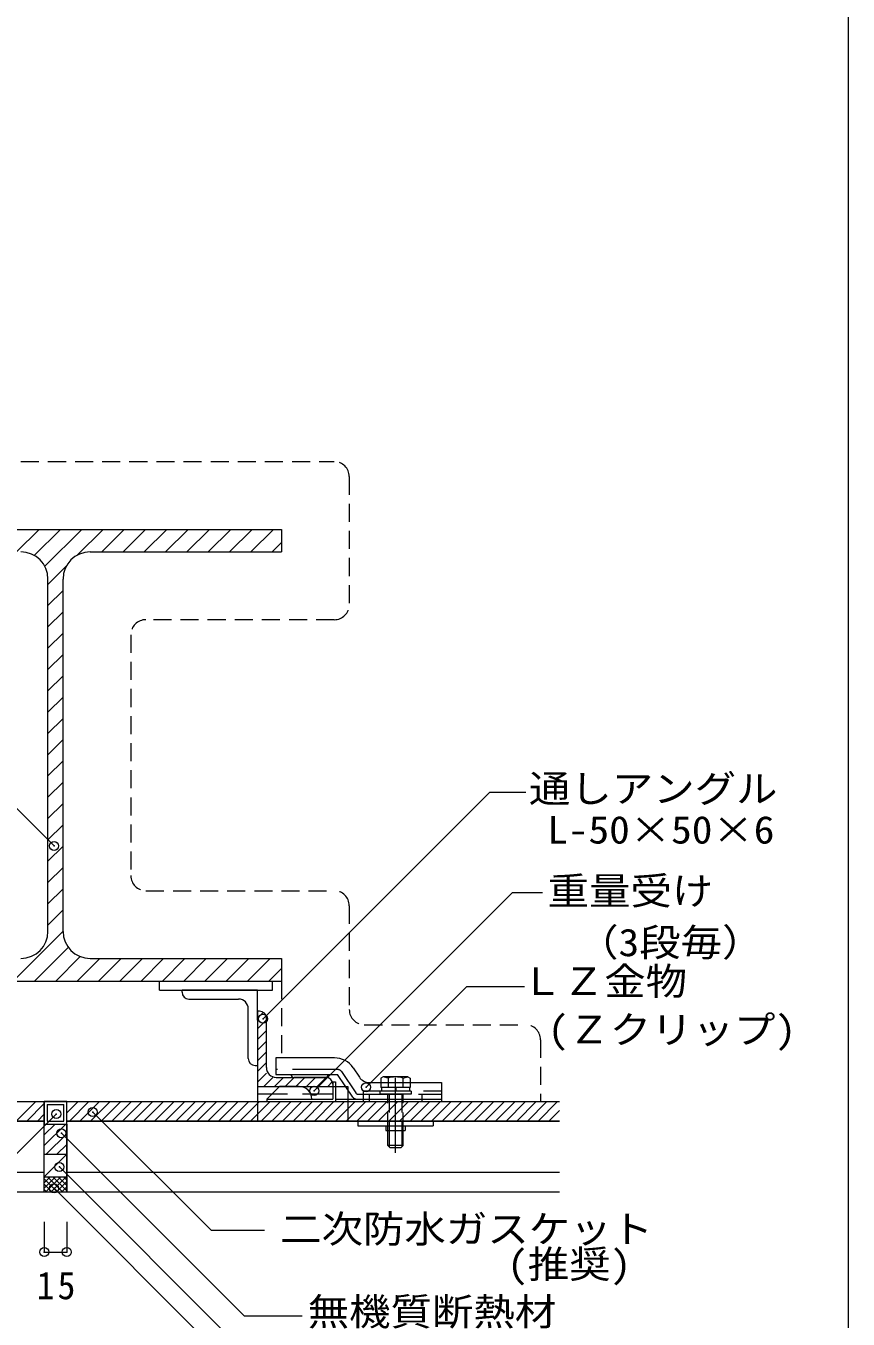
# Model space of a CAD drawing. Units: millimetres on the paper, enlarged 4 times, with parts at other scales. Extents: x -762 to 778, y -519 to 521.
# Drawn here: x 560.1 to 778.4, y -342.6 to 1 of the extents above; entities that cross this region are included whole.
import ezdxf
from ezdxf.enums import TextEntityAlignment as Align

# ---------------------------------------------------------------- set-up
doc = ezdxf.new("R2010")
doc.units = ezdxf.units.MM
doc.header["$LTSCALE"] = 4
doc.header["$PDMODE"] = 32
doc.header["$PDSIZE"] = 2.4
for name, pattern in [('CHAIN1', [8, 5, -1, 1, -1]), ('DASHED1', [1.8, 1.2, -0.6]), ('DASHED2', [3, 2, -1]), ('DASHED3', [4, 3, -1])]:
    doc.linetypes.add(name, pattern=pattern)
for name, color, linetype, lineweight in [('0-0_メース', 2, 'Continuous', 18), ('0-1_躯体', 7, 'Continuous', 18), ('0-2_金物', 2, 'Continuous', 18), ('0-3_鋼材', 3, 'Continuous', 18), ('0-4_その他資材', 7, 'Continuous', 18), ('0-9_部材名・寸法', 7, 'Continuous', 18), ('0-A_枠線', 7, 'Continuous', 18)]:
    doc.layers.add(name, color=color, linetype=linetype, lineweight=lineweight)
doc.styles.add('ＭＳ ゴシック', font='')
doc.styles.get('ＭＳ ゴシック').set_extended_font_data('MS Gothic')

msp = doc.modelspace()

# ---------------------------------------------------------------- linework, layer by layer
at = {"layer": '0-0_メース'}
for p, q in [((430.177, -284.766), (564.922, -284.766)), ((507.923, -284.766), (564.922, -284.766)), ((564.922, -308.766), (564.922, -284.766)), ((570.922, -284.766), (627.923, -284.766)), ((570.923, -308.766), (570.923, -284.766)), ((570.923, -284.766), (701.713, -284.766)), ((430.177, -289.966), (564.922, -289.966)), ((570.923, -289.966), (701.713, -289.966)), ((430.177, -303.566), (564.922, -303.566)), ((570.923, -303.566), (701.713, -303.566)), ((430.177, -308.766), (564.922, -308.766)), ((507.923, -308.766), (564.922, -308.766)), ((570.923, -308.766), (701.713, -308.766)), ((570.923, -308.766), (627.923, -308.766))]:
    msp.add_line(p, q, dxfattribs=at)
at = {"layer": '0-1_躯体', "color": 3}
for p, q in [((507.923, -132.766), (627.923, -132.766)), ((627.923, -132.766), (627.923, -138.766)), ((577.123, -138.766), (627.923, -138.766)), ((565.923, -239.566), (565.923, -145.966)), ((569.923, -239.566), (569.923, -145.966)), ((577.123, -246.766), (627.923, -246.766)), ((627.923, -246.766), (627.923, -252.766))]:
    msp.add_line(p, q, dxfattribs=at)
at = {"layer": '0-1_躯体'}
for p, q in [((557.563, -138.766), (563.563, -132.766)), ((562.28, -139.706), (569.221, -132.766)), ((565.072, -142.571), (574.877, -132.766)), ((573.63, -139.669), (580.534, -132.766)), ((580.191, -138.766), (586.191, -132.766)), ((585.848, -138.766), (591.848, -132.766)), ((591.505, -138.766), (597.505, -132.766)), ((597.162, -138.766), (603.161, -132.766)), ((602.818, -138.766), (608.819, -132.766)), ((608.476, -138.766), (614.475, -132.766)), ((614.132, -138.766), (620.132, -132.766)), ((619.789, -138.766), (625.789, -132.766)), ((625.446, -138.766), (627.923, -136.289)), ((565.923, -147.377), (570.826, -142.473)), ((565.923, -153.034), (569.923, -149.034)), ((565.923, -158.691), (569.923, -154.691)), ((565.923, -164.348), (569.923, -160.348)), ((565.923, -170.005), (569.923, -166.004)), ((565.923, -175.661), (569.923, -171.661)), ((565.923, -181.318), (569.923, -177.318)), ((565.923, -186.975), (569.923, -182.975)), ((565.923, -192.632), (569.923, -188.632)), ((565.923, -198.289), (569.923, -194.289)), ((565.923, -203.946), (569.923, -199.946)), ((565.923, -209.602), (569.923, -205.602)), ((565.923, -215.259), (569.923, -211.259)), ((565.923, -220.916), (569.923, -216.916)), ((565.923, -226.573), (569.923, -222.573)), ((565.923, -232.23), (569.923, -228.23)), ((565.923, -237.887), (569.923, -233.887)), ((556.701, -252.766), (569.923, -239.544)), ((562.357, -252.766), (571.309, -243.814)), ((568.015, -252.766), (574.507, -246.273)), ((573.671, -252.766), (579.671, -246.766)), ((579.328, -252.766), (585.328, -246.766)), ((584.985, -252.766), (590.985, -246.766)), ((590.642, -252.766), (596.642, -246.766)), ((596.299, -252.766), (602.299, -246.766)), ((601.955, -252.766), (607.955, -246.766)), ((607.613, -252.766), (613.612, -246.766)), ((613.269, -252.766), (619.269, -246.766)), ((618.926, -252.766), (624.926, -246.766)), ((624.583, -252.766), (627.923, -249.426))]:
    msp.add_line(p, q, dxfattribs=at)
at = {"layer": '0-1_躯体', "color": 3}
msp.add_lwpolyline([(507.923, -246.766), (507.923, -252.766), (627.923, -252.766)], dxfattribs=at)
for centre, start, end in [((558.723, -145.966), 0, 90), ((577.123, -145.966), 90, 180), ((558.723, -239.566), 270, 0), ((577.123, -239.566), 180, 270)]:
    msp.add_arc(centre, 7.2, start, end, dxfattribs=at)
at = {"layer": '0-2_金物'}
for p, q in [((626.403, -273.166), (626.403, -277.566)), ((641.974, -273.166), (626.403, -273.166)), ((626.403, -277.566), (642.83, -277.566)), ((646.847, -283.591), (642.83, -277.566)), ((646.966, -275.837), (648.608, -278.301)), ((654.903, -278.245), (654.277, -278.606)), ((656.241, -278.575), (654.903, -278.245)), ((661.503, -278.245), (654.903, -278.245)), ((660.166, -278.575), (661.503, -278.245)), ((661.503, -278.245), (662.129, -278.606)), ((624.003, -284.126), (627.363, -280.766)), ((632.643, -280.766), (627.363, -280.766)), ((639.603, -278.366), (631.203, -278.366)), ((641.603, -279.566), (641.603, -284.126)), ((651.27, -279.726), (670.403, -279.726)), ((654.278, -278.606), (654.278, -279.726)), ((656.24, -278.575), (656.24, -279.726)), ((660.166, -278.575), (660.166, -279.726)), ((662.129, -278.606), (662.129, -279.726)), ((670.403, -279.726), (670.403, -284.126)), ((624.003, -284.126), (624.003, -284.766)), ((624.003, -284.126), (641.603, -284.126)), ((624.003, -284.766), (670.403, -284.766)), ((642.243, -284.126), (649.603, -284.126)), ((647.845, -284.126), (670.403, -284.126)), ((670.403, -281.966), (670.403, -284.766)), ((648.203, -289.966), (668.203, -289.966)), ((648.203, -289.966), (648.203, -291.246)), ((648.203, -291.246), (668.203, -291.246)), ((655.603, -291.246), (655.603, -292.446)), ((660.803, -291.246), (660.803, -292.446)), ((668.203, -289.966), (668.203, -291.246)), ((655.603, -292.446), (660.803, -292.446)), ((656.204, -296.443), (656.204, -292.446)), ((656.484, -292.446), (656.484, -296.723)), ((659.923, -292.446), (659.923, -296.723)), ((660.203, -296.443), (660.203, -292.446)), ((660.203, -296.443), (656.204, -296.443)), ((656.804, -297.043), (656.204, -296.443)), ((659.603, -297.043), (656.804, -297.043)), ((659.603, -297.043), (660.203, -296.443))]:
    msp.add_line(p, q, dxfattribs=at)
at = {"layer": '0-2_金物', "linetype": 'DASHED3'}
for p, q in [((642.872, -276.286), (626.403, -276.286)), ((643.871, -276.82), (647.65, -282.489)), ((654.278, -279.726), (654.278, -281.046)), ((662.129, -281.046), (654.278, -281.046)), ((654.524, -281.046), (654.524, -282.045)), ((661.883, -281.046), (654.524, -281.046)), ((656.24, -279.726), (656.24, -281.046)), ((658.123, -281.046), (658.123, -282.045)), ((658.283, -281.046), (658.283, -282.045)), ((660.166, -279.726), (660.166, -281.046)), ((661.883, -281.046), (661.883, -282.045)), ((662.129, -279.726), (662.129, -281.046)), ((648.316, -282.846), (670.403, -282.846)), ((649.603, -281.966), (649.603, -284.766)), ((649.603, -281.966), (670.403, -281.966)), ((649.603, -284.126), (651.203, -284.126)), ((651.203, -282.846), (651.203, -284.126)), ((651.203, -284.126), (651.203, -284.766)), ((651.203, -284.126), (670.403, -284.126)), ((654.003, -282.045), (654.003, -282.846)), ((662.403, -282.045), (654.003, -282.045)), ((662.403, -282.846), (654.003, -282.846)), ((662.403, -282.045), (662.403, -282.846)), ((665.203, -282.846), (665.203, -284.126)), ((665.203, -284.126), (665.203, -284.766))]:
    msp.add_line(p, q, dxfattribs=at)
at = {"layer": '0-2_金物', "linetype": 'CHAIN1'}
msp.add_line((658.203, -298.442), (658.203, -276.342), dxfattribs=at)
at = {"layer": '0-2_金物', "linetype": 'DASHED1'}
for p, q in [((656.204, -292.446), (656.204, -282.846)), ((656.484, -282.846), (656.484, -292.446)), ((659.923, -282.846), (659.923, -292.446)), ((660.203, -292.446), (660.203, -282.846))]:
    msp.add_line(p, q, dxfattribs=at)
at = {"layer": '0-2_金物'}
msp.add_lwpolyline([(641.603, -279.566), (642.243, -279.566), (642.243, -284.766)], dxfattribs=at)
for centre, radius, start, end in [((641.974, -279.166), 6, 33.69005, 89.99998), ((631.203, -277.566), 0.8, 180, 270), ((639.603, -277.566), 0.8, 270, 0), ((658.203, -284.244), 5.999, 70.90353, 109.09712), ((632.643, -284.126), 3.36, 0, 90), ((651.27, -276.526), 3.2, 213.69005, 269.99998), ((647.845, -282.926), 1.2, 213.69005, 269.99998)]:
    msp.add_arc(centre, radius, start, end, dxfattribs=at)
at = {"layer": '0-2_金物', "linetype": 'DASHED3'}
for centre, radius, start, end in [((642.872, -277.486), 1.2, 33.69005, 89.99998), ((648.316, -282.046), 0.8, 213.69005, 269.99998)]:
    msp.add_arc(centre, radius, start, end, dxfattribs=at)
at = {"layer": '0-3_鋼材'}
for p, q in [((595.523, -255.166), (595.523, -252.766)), ((595.523, -252.766), (625.523, -252.766)), ((625.523, -255.166), (625.523, -252.766)), ((595.523, -255.166), (625.523, -255.166)), ((621.523, -255.166), (601.523, -255.166)), ((601.523, -255.766), (601.523, -255.166)), ((603.323, -257.566), (616.523, -257.566)), ((621.523, -263.166), (621.523, -255.166)), ((619.122, -273.366), (619.122, -260.166)), ((622.123, -260.766), (621.523, -260.766)), ((621.523, -260.766), (621.523, -280.766)), ((623.923, -275.766), (623.923, -262.566)), ((620.922, -275.166), (621.523, -275.166)), ((626.523, -278.366), (639.723, -278.366)), ((641.523, -280.166), (641.523, -280.766))]:
    msp.add_line(p, q, dxfattribs=at)
at = {"layer": '0-3_鋼材', "color": 7}
for p, q in [((621.523, -262.672), (623.125, -261.07)), ((621.523, -265.501), (623.923, -263.101)), ((621.523, -268.329), (623.923, -265.929)), ((621.523, -271.158), (623.923, -268.758)), ((621.523, -273.986), (623.923, -271.586)), ((621.523, -276.815), (623.923, -274.415)), ((621.523, -279.643), (623.923, -277.243)), ((623.228, -280.766), (625.629, -278.366)), ((626.057, -280.766), (628.457, -278.366)), ((628.885, -280.766), (631.285, -278.366)), ((631.714, -280.766), (634.113, -278.366)), ((634.542, -280.766), (636.942, -278.366)), ((637.37, -280.766), (639.77, -278.366)), ((640.199, -280.766), (641.414, -279.55))]:
    msp.add_line(p, q, dxfattribs=at)
at = {"layer": '0-3_鋼材', "color": 2}
for p, q in [((621.523, -280.766), (621.523, -284.766)), ((621.523, -280.766), (645.523, -280.766)), ((645.523, -280.766), (645.523, -284.766))]:
    msp.add_line(p, q, dxfattribs=at)
at = {"layer": '0-3_鋼材', "color": 2, "linetype": 'DASHED3'}
msp.add_line((621.523, -280.766), (621.523, -289.966), dxfattribs=at)
at = {"layer": '0-3_鋼材', "color": 2, "linetype": 'DASHED2'}
for p, q in [((621.523, -282.766), (645.523, -282.766)), ((645.523, -284.766), (645.523, -289.966)), ((621.523, -289.966), (645.523, -289.966))]:
    msp.add_line(p, q, dxfattribs=at)
at = {"layer": '0-3_鋼材'}
for centre, radius, start, end in [((603.323, -255.766), 1.8, 180, 270), ((616.523, -260.166), 2.6, 0, 90), ((622.123, -262.566), 1.8, 0, 90), ((620.922, -273.366), 1.8, 180, 270), ((626.523, -275.766), 2.6, 180, 270), ((639.723, -280.166), 1.8, 0, 90)]:
    msp.add_arc(centre, radius, start, end, dxfattribs=at)
at = {"layer": '0-4_その他資材', "linetype": 'DASHED1'}
for p, q in [((493.923, -114.766), (641.923, -114.766)), ((645.923, -118.766), (645.923, -152.766)), ((641.923, -156.766), (591.923, -156.766)), ((587.923, -160.766), (587.923, -224.766)), ((591.923, -228.766), (641.923, -228.766)), ((645.923, -232.766), (645.923, -260.366)), ((627.923, -252.766), (627.923, -273.166)), ((649.923, -264.366), (692.705, -264.366)), ((696.705, -268.366), (696.705, -284.766))]:
    msp.add_line(p, q, dxfattribs=at)
at = {"layer": '0-4_その他資材'}
for p, q in [((562.656, -284.766), (557.456, -289.966)), ((564.922, -284.766), (570.923, -284.766)), ((565.485, -284.765), (565.484, -284.766)), ((573.97, -284.765), (570.922, -287.812)), ((570.923, -284.766), (701.713, -284.766)), ((576.798, -284.765), (571.598, -289.966)), ((579.627, -284.765), (574.426, -289.966)), ((582.455, -284.765), (577.255, -289.966)), ((585.284, -284.765), (580.083, -289.966)), ((588.112, -284.765), (582.912, -289.966)), ((590.94, -284.765), (585.74, -289.966)), ((593.769, -284.765), (588.568, -289.966)), ((596.597, -284.765), (591.397, -289.966)), ((599.426, -284.765), (594.225, -289.966)), ((602.254, -284.765), (597.054, -289.966)), ((605.082, -284.765), (599.882, -289.966)), ((607.911, -284.765), (602.71, -289.966)), ((607.91, -284.765), (602.71, -289.966)), ((610.739, -284.765), (605.539, -289.966)), ((613.568, -284.765), (608.367, -289.966)), ((616.396, -284.765), (611.196, -289.966)), ((619.225, -284.765), (614.024, -289.966)), ((622.053, -284.765), (616.853, -289.966)), ((624.881, -284.765), (619.681, -289.966)), ((627.709, -284.766), (622.509, -289.966)), ((630.538, -284.766), (625.338, -289.966)), ((633.367, -284.765), (628.166, -289.966)), ((636.195, -284.765), (630.995, -289.966)), ((639.024, -284.765), (633.823, -289.966)), ((641.852, -284.765), (636.652, -289.966)), ((644.68, -284.765), (639.48, -289.966)), ((647.509, -284.765), (642.308, -289.966)), ((650.337, -284.765), (645.137, -289.966)), ((653.166, -284.765), (647.965, -289.966)), ((655.994, -284.765), (650.794, -289.966)), ((658.823, -284.765), (653.622, -289.966)), ((661.651, -284.765), (656.451, -289.966)), ((664.479, -284.765), (659.279, -289.966)), ((667.308, -284.765), (662.107, -289.966)), ((670.136, -284.765), (664.936, -289.966)), ((672.965, -284.765), (667.764, -289.966)), ((675.793, -284.765), (670.593, -289.966)), ((678.622, -284.765), (673.421, -289.966)), ((681.45, -284.765), (676.25, -289.966)), ((684.278, -284.765), (679.078, -289.966)), ((687.107, -284.765), (681.906, -289.966)), ((689.935, -284.765), (684.735, -289.966)), ((692.764, -284.765), (687.563, -289.966)), ((695.592, -284.765), (690.392, -289.966)), ((698.42, -284.765), (693.22, -289.966)), ((701.249, -284.765), (696.048, -289.966)), ((564.922, -285.327), (560.284, -289.966)), ((564.922, -288.156), (563.113, -289.966)), ((565.722, -285.566), (565.722, -289.966)), ((565.722, -285.566), (570.122, -285.566)), ((570.122, -289.966), (570.122, -285.566)), ((701.709, -287.133), (698.877, -289.966)), ((564.922, -290.834), (564.991, -290.766)), ((564.922, -293.662), (567.819, -290.766)), ((564.922, -296.491), (570.648, -290.766)), ((565.722, -289.966), (570.122, -289.966)), ((570.922, -290.491), (570.923, -290.491)), ((570.922, -290.766), (570.922, -298.766)), ((565.477, -298.766), (570.923, -293.319)), ((568.305, -298.766), (570.923, -296.148)), ((564.922, -304.766), (570.923, -304.766)), ((564.922, -308.766), (570.923, -308.766))]:
    msp.add_line(p, q, dxfattribs=at)
at = {"layer": '0-4_その他資材', "color": 4, "lineweight": 9}
for p, q in [((564.922, -304.976), (565.133, -304.766)), ((564.922, -306.39), (566.548, -304.766)), ((564.922, -307.805), (567.961, -304.766)), ((564.922, -305.309), (568.379, -308.766)), ((565.376, -308.766), (569.376, -304.766)), ((565.793, -304.766), (569.793, -308.766)), ((566.79, -308.766), (570.79, -304.766)), ((567.208, -304.766), (570.923, -308.48)), ((568.622, -304.766), (570.923, -307.066)), ((570.036, -304.766), (570.923, -305.652)), ((564.922, -306.723), (566.965, -308.766)), ((564.922, -308.137), (565.551, -308.766)), ((568.204, -308.766), (570.923, -306.047)), ((569.619, -308.766), (570.923, -307.461))]:
    msp.add_line(p, q, dxfattribs=at)
at = {"layer": '0-4_その他資材'}
for points in [[(430.177, -284.766), (564.922, -284.766), (564.922, -289.966), (430.177, -289.966)], [(701.713, -289.966), (570.923, -289.966), (570.923, -284.766)], [(564.922, -308.766), (564.922, -304.766), (564.922, -298.766), (564.922, -290.766)], [(564.922, -298.766), (570.923, -298.766), (564.922, -304.766)], [(570.923, -298.766), (570.923, -304.766), (570.923, -308.766)]]:
    msp.add_lwpolyline(points, dxfattribs=at)
msp.add_lwpolyline([(564.922, -290.766), (570.922, -290.766), (570.922, -284.766), (564.922, -284.766)], close=True, dxfattribs=at)
at = {"layer": '0-4_その他資材', "linetype": 'DASHED1'}
for centre, start, end in [((641.923, -118.766), 0, 90), ((641.923, -152.766), 270, 0), ((591.923, -160.766), 90, 180), ((591.923, -224.766), 180, 270), ((641.923, -232.766), 0, 90), ((649.923, -260.366), 180, 270), ((692.705, -268.366), 0, 90)]:
    msp.add_arc(centre, 4, start, end, dxfattribs=at)
at = {"layer": '0-9_部材名・寸法'}
for p, q in [((567.553, -216.889), (526.22, -175.556)), ((623.023, -262.789), (683.126, -202.687)), ((692.838, -202.687), (683.126, -202.687)), ((636.62, -281.937), (689.18, -229.377)), ((697.206, -229.377), (689.18, -229.377)), ((650.388, -280.976), (677.134, -254.23)), ((677.134, -254.23), (692.459, -254.23)), ((568.123, -288.09), (521.523, -334.69)), ((577.807, -287.559), (609.216, -318.968)), ((569.492, -293.19), (618.091, -341.789)), ((568.941, -302.159), (622.98, -356.198)), ((567.543, -307.835), (633.017, -373.31)), ((564.922, -316.766), (564.922, -324.766)), ((570.923, -316.766), (570.923, -324.766)), ((609.216, -318.968), (623.387, -318.968)), ((564.922, -324.766), (570.923, -324.766)), ((633.437, -341.789), (618.091, -341.789))]:
    msp.add_line(p, q, dxfattribs=at)
for p in [(567.553, -216.889), (623.023, -262.789), (636.62, -281.937), (650.388, -280.976), (568.123, -288.09), (577.807, -287.559), (569.492, -293.19), (568.941, -302.159), (567.543, -307.835), (564.922, -324.766), (570.923, -324.766)]:
    msp.add_point(p, dxfattribs=at)
at = {"layer": '0-A_枠線'}
msp.add_lwpolyline([(-761.614, 520.988), (778.386, 520.988), (778.386, -519.012)], dxfattribs=at)

# ---------------------------------------------------------------- texts
at = {"layer": '0-9_部材名・寸法', "style": 'ＭＳ ゴシック', "width": 1.1}
for s, p in [('通しアングル', (693.643, -207.517)), ('L-50×50×6', (698.472, -218.447)), ('重量受け', (698.603, -234.683)), ('（3段毎）', (706.422, -248.366)), ('ＬＺ金物', (691.621, -258.698)), ('(Ｚクリップ)', (698.603, -271.544)), ('二次防水ガスケット', (627.569, -324.493)), ('(推奨)', (687.832, -333.864)), ('無機質断熱材', (634.878, -346.472))]:
    msp.add_text(s, height=7.331, dxfattribs=at).set_placement(p, align=Align.BOTTOM_LEFT)
at = {"layer": '0-9_部材名・寸法', "insert": (562.916, -337.416), "char_height": 7.331, "attachment_point": 7, "style": 'ＭＳ ゴシック'}
msp.add_mtext('\\T1.17;\\W0.95;15', dxfattribs=at)

doc.saveas('drawing.dxf')
